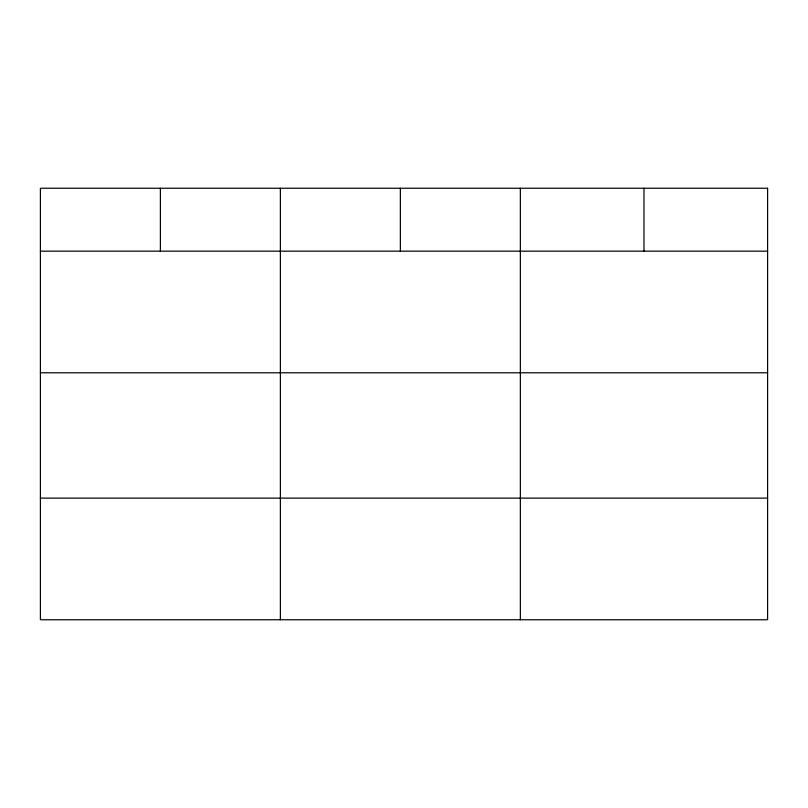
<?xml version="1.0" encoding="UTF-8"?>
<svg xmlns="http://www.w3.org/2000/svg" width="808" height="808" viewBox="0 0 808 808"><rect width="100%" height="100%" fill="white"/><g stroke="black" fill="none" stroke-linecap="round" stroke-linejoin="round"><path stroke-width="1.21" d="M40.4 251.157L767.6 251.157M40.4 372.791L767.6 372.791M40.4 498.122L767.6 498.122M643.976 188.244L643.976 251.157M520.352 188.244L520.352 619.756M400.364 188.244L400.364 251.157M280.376 188.244L280.376 619.756M160.388 188.244L160.388 251.157M767.6 188.244L40.4 188.244L40.4 619.756L767.6 619.756L767.6 188.244"/></g></svg>
